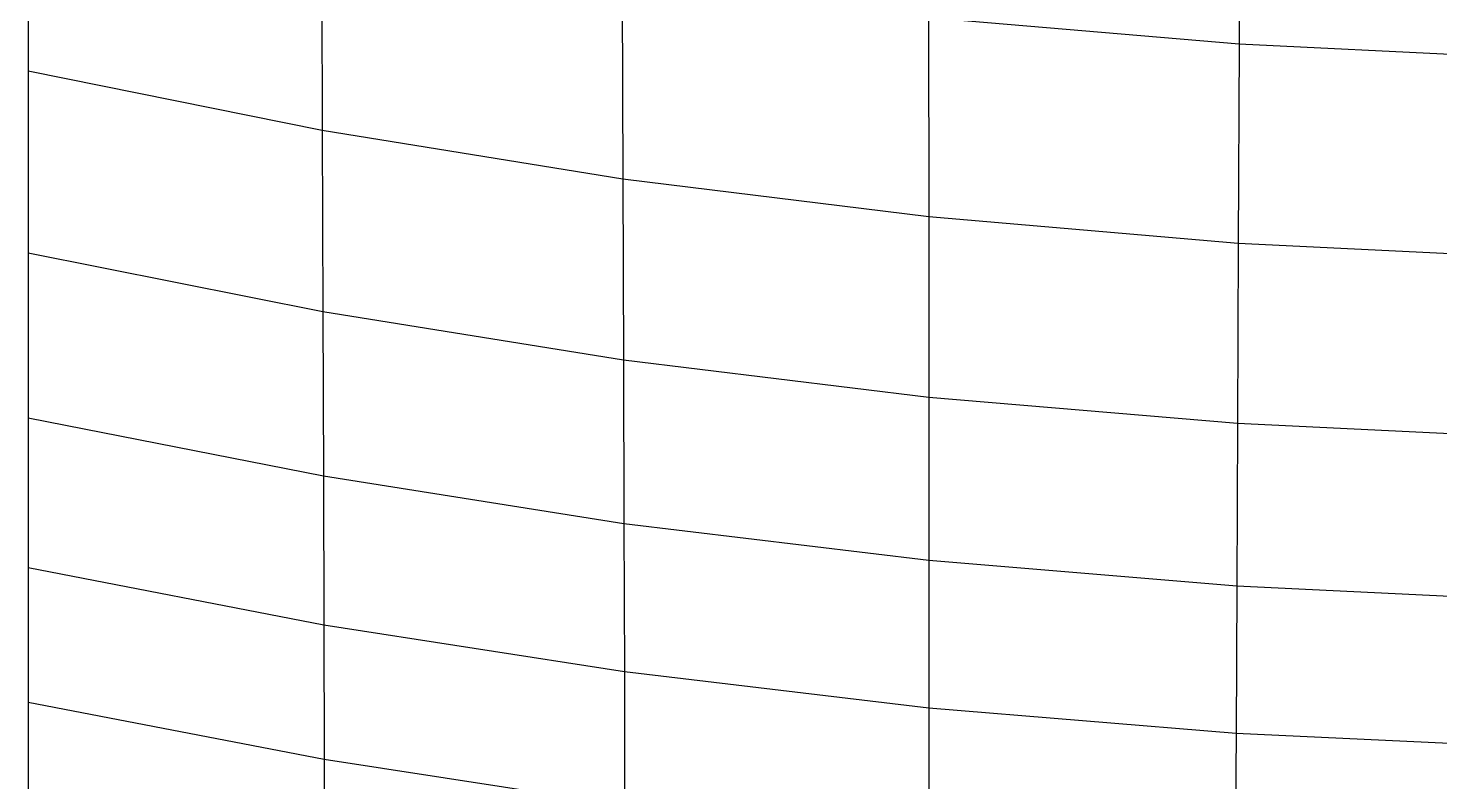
# Model space of a CAD drawing. Extents: x -429 to 429, y -1 to 209.
# Drawn here: x 0.01 to 9.97, y 6.4 to 11.72 of the extents above; entities that cross this region are included whole.
import ezdxf

# ---------------------------------------------------------------- set-up
doc = ezdxf.new("R2010")
doc.units = 0

msp = doc.modelspace()

# ---------------------------------------------------------------- linework, layer by layer
at = {"layer": 'default', "color": 5, "linetype": 'CONTINUOUS'}
for p, q in [((8.556, 13.142, -17.05), (8.552, 11.607, -16.03)), ((0.008, 12.819, -14.103), (0.008, 11.416, -13.239)), ((2.078, 12.401, -14.779), (2.083, 10.997, -13.87)), ((4.199, 12.059, -15.327), (4.204, 10.654, -14.381)), ((8.552, 11.607, -16.03), (6.361, 11.794, -15.745)), ((6.361, 11.794, -15.745), (6.362, 10.388, -14.77)), ((8.552, 11.607, -16.03), (8.547, 10.201, -15.034)), ((10.761, 11.5, -16.181), (8.552, 11.607, -16.03)), ((2.083, 10.997, -13.87), (0.008, 11.416, -13.239)), ((0.008, 11.416, -13.239), (0.008, 10.133, -12.396)), ((4.204, 10.654, -14.381), (2.083, 10.997, -13.87)), ((2.083, 10.997, -13.87), (2.087, 9.717, -12.983)), ((6.362, 10.388, -14.77), (4.204, 10.654, -14.381)), ((4.204, 10.654, -14.381), (4.208, 9.377, -13.458)), ((8.547, 10.201, -15.034), (6.362, 10.388, -14.77)), ((6.362, 10.388, -14.77), (6.363, 9.114, -13.817)), ((8.547, 10.201, -15.034), (8.542, 8.929, -14.061)), ((10.748, 10.094, -15.173), (8.547, 10.201, -15.034)), ((2.087, 9.717, -12.983), (0.008, 10.133, -12.396)), ((0.008, 10.133, -12.396), (0.008, 8.967, -11.585)), ((4.208, 9.377, -13.458), (2.087, 9.717, -12.983)), ((2.087, 9.717, -12.983), (2.091, 8.557, -12.131)), ((6.363, 9.114, -13.817), (4.208, 9.377, -13.458)), ((4.208, 9.377, -13.458), (4.212, 8.222, -12.571)), ((8.542, 8.929, -14.061), (6.363, 9.114, -13.817)), ((6.363, 9.114, -13.817), (6.363, 7.963, -12.904)), ((2.091, 8.557, -12.131), (0.008, 8.967, -11.585)), ((0.008, 8.967, -11.585), (0.008, 7.912, -10.814)), ((8.542, 8.929, -14.061), (8.537, 7.781, -13.128)), ((10.736, 8.823, -14.187), (8.542, 8.929, -14.061)), ((4.212, 8.222, -12.571), (2.091, 8.557, -12.131)), ((2.091, 8.557, -12.131), (2.094, 7.507, -11.322)), ((6.363, 7.963, -12.904), (4.212, 8.222, -12.571)), ((4.212, 8.222, -12.571), (4.215, 7.177, -11.731)), ((2.094, 7.507, -11.322), (0.008, 7.912, -10.814)), ((0.008, 7.912, -10.814), (0.008, 6.961, -10.082)), ((8.537, 7.781, -13.128), (6.363, 7.963, -12.904)), ((6.363, 7.963, -12.904), (6.363, 6.922, -12.04)), ((8.537, 7.781, -13.128), (8.531, 6.743, -12.247)), ((10.724, 7.677, -13.243), (8.537, 7.781, -13.128)), ((4.215, 7.177, -11.731), (2.094, 7.507, -11.322)), ((2.094, 7.507, -11.322), (2.096, 6.559, -10.558)), ((6.363, 6.922, -12.04), (4.215, 7.177, -11.731)), ((4.215, 7.177, -11.731), (4.216, 6.231, -10.94)), ((2.096, 6.559, -10.558), (0.008, 6.961, -10.082)), ((0.008, 6.961, -10.082), (0.008, 6.108, -9.386)), ((6.363, 6.922, -12.04), (6.362, 5.977, -11.228)), ((8.531, 6.743, -12.247), (6.363, 6.922, -12.04)), ((8.531, 6.743, -12.247), (8.526, 5.799, -11.42)), ((10.712, 6.641, -12.351), (8.531, 6.743, -12.247)), ((4.216, 6.231, -10.94), (2.096, 6.559, -10.558)), ((2.096, 6.559, -10.558), (2.097, 5.705, -9.833))]:
    msp.add_line(p, q, dxfattribs=at)

doc.saveas('drawing.dxf')
